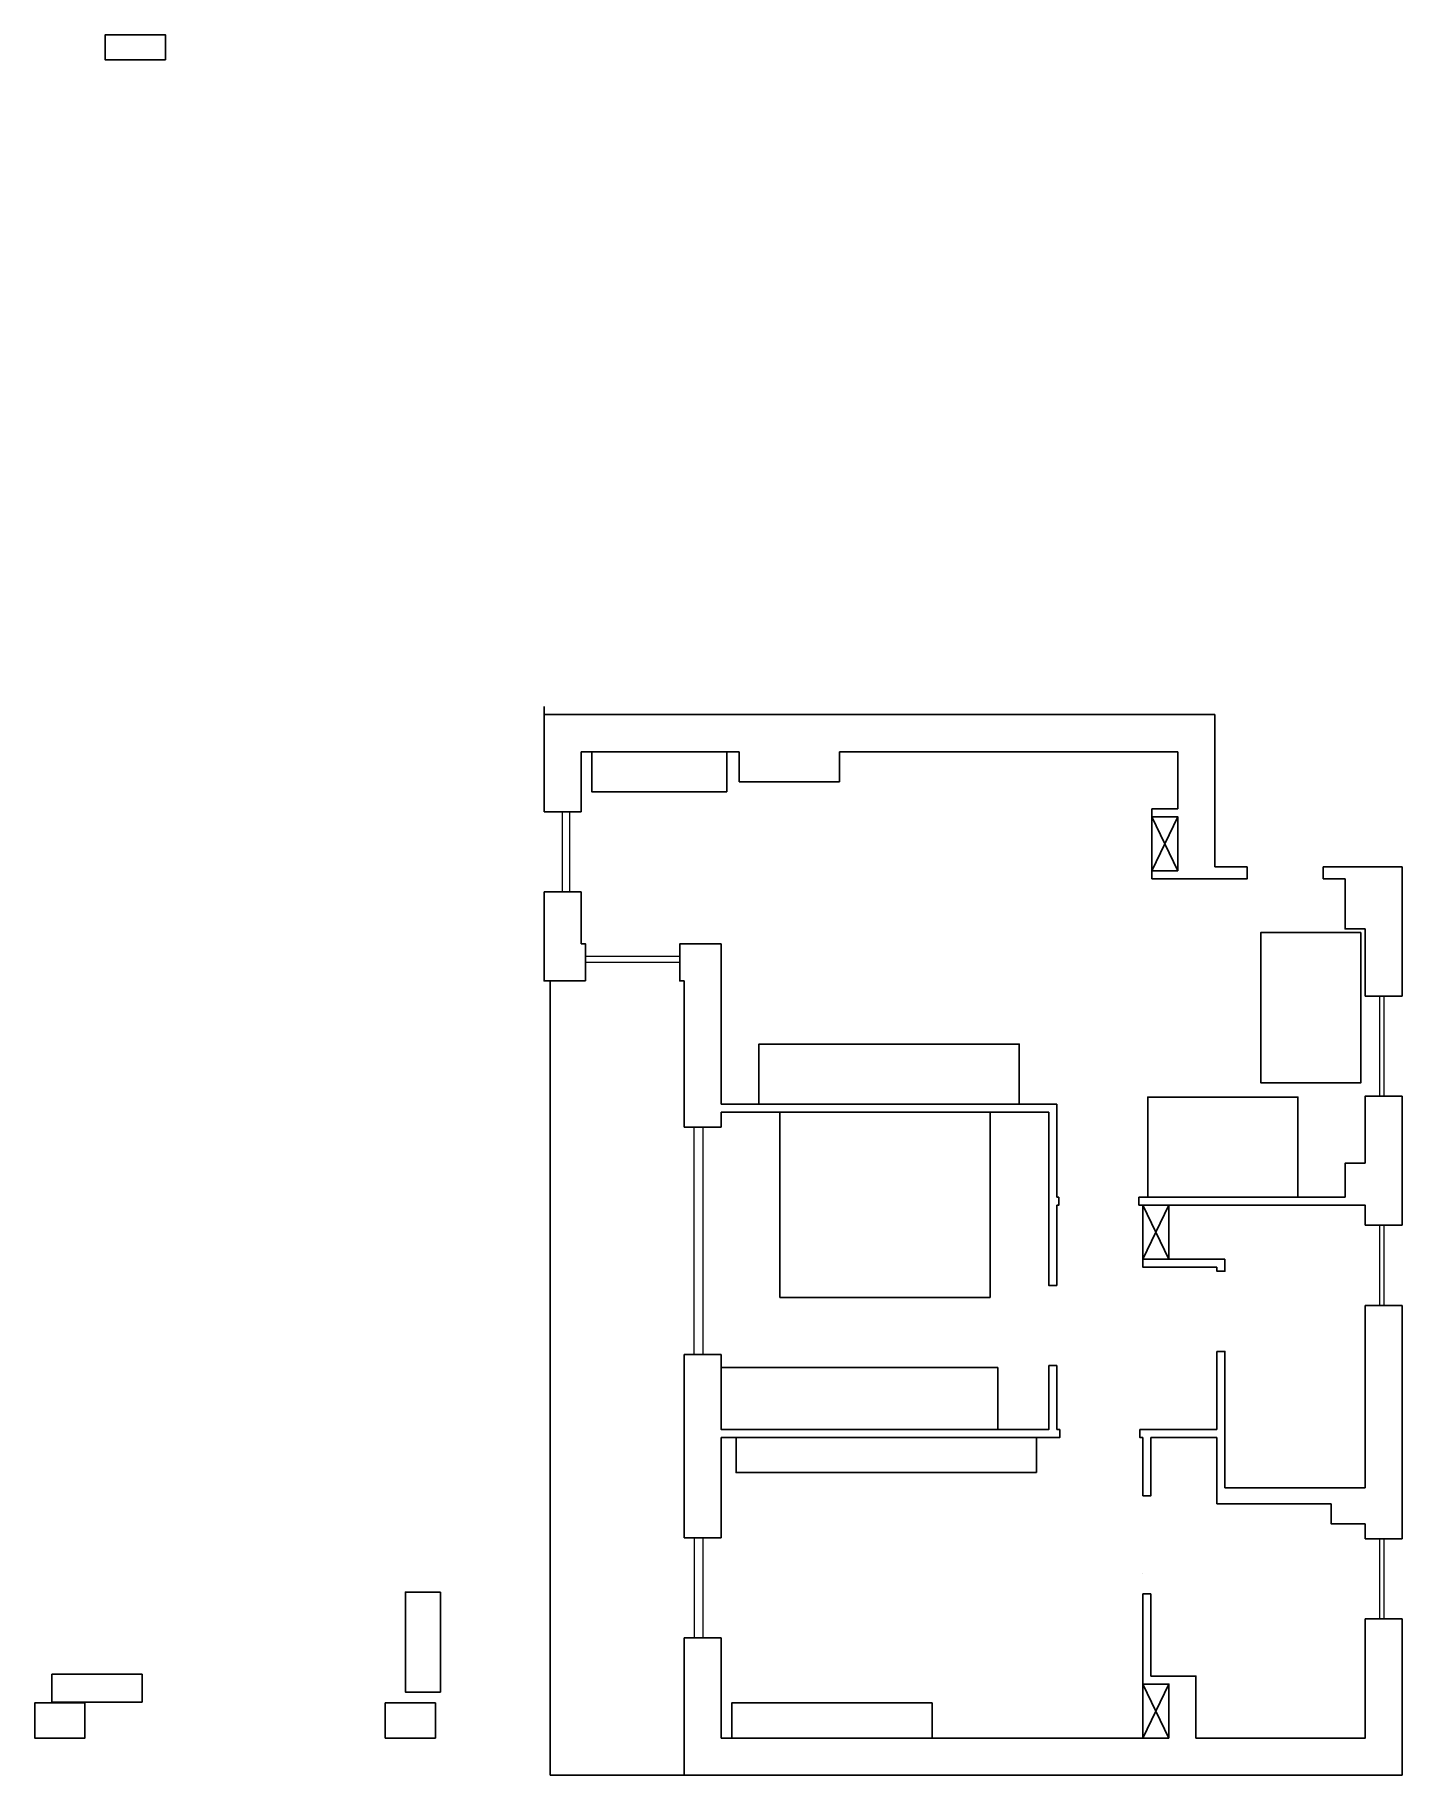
# Model space of a CAD drawing. Header units: millimetres. Extents: x 7730 to 21385, y -2567 to 14813.
import ezdxf

# ---------------------------------------------------------------- set-up
doc = ezdxf.new("R2010")
doc.units = ezdxf.units.MM
doc.layers.add('campitura vetro', color=7, linetype='Continuous', lineweight=0, true_color=0x16d0c6)
doc.layers.add('costruzione', color=2, linetype='Continuous', lineweight=30, plot=False)
doc.layers.add('infissi', color=3, linetype='Continuous', lineweight=5)
doc.layers.add('sezione', color=1, linetype='Continuous', lineweight=30)

msp = doc.modelspace()

# ---------------------------------------------------------------- linework, layer by layer
at = {"layer": 'campitura vetro'}
for points in [[(13001, 7054), (13070, 7054), (13070, 6254), (13001, 6254)], [(21200, 4214), (21161, 4214), (21161, 5214), (21200, 5214)], [(21200, 2124), (21161, 2124), (21161, 2924), (21200, 2924)], [(21200, -1006), (21161, -1006), (21161, -206), (21200, -206)]]:
    msp.add_lwpolyline(points, close=True, dxfattribs=at)
at = {"layer": 'costruzione'}
for p, q in [((7901, -1839), (7901, -1559)), ((7901, -1559), (8801, -1559)), ((8801, -1559), (8801, -1839)), ((8801, -1839), (7901, -1839))]:
    msp.add_line(p, q, dxfattribs=at)
for points in [[(9034, 14563), (8434, 14563), (8434, 14813), (9034, 14813), (9034, 14563)], [(14641, 7254), (13291, 7254), (13291, 7654), (14641, 7654), (14641, 7254)], [(19145, 6464), (18885, 7003)], [(18885, 6464), (19145, 7003)], [(20972, 5847), (20972, 4347), (19972, 4347), (19972, 5847), (20972, 5847)], [(17560, 4134), (14960, 4134), (14960, 4734), (17560, 4734), (17560, 4134)], [(20343, 3204), (18843, 3204), (18843, 4204), (20343, 4204), (20343, 3204)], [(17270, 2204), (15170, 2204), (15170, 4054), (17270, 4054), (17270, 2204)], [(18795, 2585), (19055, 3124)], [(19055, 2585), (18795, 3124)], [(17345, 884), (14585, 884), (14585, 1504), (17345, 1504), (17345, 884)], [(17733, 454), (14733, 454), (14733, 804), (17733, 804), (17733, 454)], [(11780, -738), (11780, -1738), (11430, -1738), (11430, -738), (11780, -738)], [(19055, -2196), (18795, -1657)], [(18795, -2196), (19055, -1657)], [(8230, -1846), (7730, -1846), (7730, -2196), (8230, -2196), (8230, -1846)], [(11730, -1846), (11230, -1846), (11230, -2196), (11730, -2196), (11730, -1846)], [(16690, -2196), (14690, -2196), (14690, -1846), (16690, -1846), (16690, -2196)]]:
    msp.add_lwpolyline(points, dxfattribs=at)
at = {"layer": 'infissi'}
for points in [[(14170, 5549), (13230, 5549), (13230, 5613), (14170, 5613)], [(14400, 1634), (14314, 1634), (14314, 3904), (14400, 3904)], [(14400, -1196), (14317, -1196), (14317, -196), (14400, -196)]]:
    msp.add_lwpolyline(points, close=True, dxfattribs=at)
at = {"layer": 'sezione'}
for p, q in [((19145, 7654), (15765, 7654)), ((13185, 7054), (12815, 7054)), ((20595, 6504), (20595, 6384)), ((12815, 6254), (13185, 6254)), ((17935, 3204), (17935, 4134)), ((18755, 3204), (18755, 3124)), ((17935, 2454), (17935, 3124)), ((18795, 2585), (18795, 3124)), ((19615, 2585), (19055, 2585)), ((18795, 224), (18795, 804)), ((18795, -756), (18875, -756)), ((19055, -1657), (18795, -1657))]:
    msp.add_line(p, q, dxfattribs=at)
for points in [[(12815, 7054), (12815, 8024), (12815, 8104)], [(12815, 8024), (19515, 8024)], [(19515, 6504), (19515, 8024)], [(14765, 7654), (13185, 7654)], [(13185, 7654), (13185, 7054)], [(14765, 7654), (14765, 7354), (15765, 7354), (15765, 7654)], [(19145, 7654), (19145, 7083)], [(18885, 7003), (18885, 7083), (19145, 7083)], [(18885, 6464), (18885, 6384)], [(19515, 6504), (19835, 6504), (19835, 6384), (19835, 6384)], [(20595, 6504), (21385, 6504)], [(21385, 6504), (21385, 5214)], [(18885, 6384), (19835, 6384)], [(20815, 6384), (20595, 6384)], [(20815, 6384), (20815, 6084), (20815, 5884), (21015, 5884)], [(13230, 5364), (12815, 5364), (12815, 6254)], [(13185, 6254), (13185, 5734)], [(21015, 5884), (21015, 5214)], [(21015, 5884), (21015, 5214), (21385, 5214)], [(13230, 5364), (13230, 5364), (13230, 5734), (13185, 5734)], [(14215, 5364), (14170, 5364), (14170, 5734), (14585, 5734), (14585, 5734)], [(14585, 4134), (14585, 4134), (14585, 5734)], [(12877, 5364), (12877, -2567)], [(14215, 5364), (14170, 5364)], [(14215, 3904), (14215, 5364)], [(21015, 3544), (21015, 4214), (21385, 4214)], [(21015, 4214), (21015, 3544)], [(21385, 4214), (21385, 2924)], [(14585, 4134), (17935, 4134)], [(14585, 4054), (17855, 4054), (17855, 2454)], [(14585, 3904), (14585, 4054), (14585, 4054)], [(14215, 3904), (14585, 3904)], [(20815, 3204), (20815, 3544), (21015, 3544)], [(17935, 3204), (17955, 3204), (17955, 3124), (17935, 3124)], [(20815, 3204), (19615, 3204), (18755, 3204)], [(21015, 3124), (21015, 3124), (18755, 3124)], [(19055, 2585), (19055, 3124)], [(21015, 3124), (21015, 2924)], [(21385, 2924), (21015, 2924)], [(17855, 2454), (17855, 2324), (17935, 2324), (17935, 2454)], [(19535, 2505), (18795, 2505), (18795, 2585), (19055, 2585)], [(18795, 2585), (18795, 2505)], [(19535, 2505), (19535, 2465), (19615, 2465), (19615, 2585)], [(21015, 2124), (21015, 304)], [(21385, 2124), (21015, 2124)], [(21385, 2124), (21385, -206)], [(14215, -196), (14215, 1634)], [(14215, 1634), (14585, 1634)], [(14585, 884), (14585, 1634)], [(19535, 1665), (19535, 884)], [(19615, 1665), (19615, 1665), (19535, 1665)], [(19615, 1665), (19615, 304)], [(14585, 884), (17855, 884), (17855, 1524)], [(17855, 1524), (17935, 1524)], [(17935, 1524), (17935, 884)], [(17935, 884), (17965, 884), (17965, 804), (17935, 804)], [(18765, 884), (18765, 884), (19535, 884)], [(18765, 884), (18765, 804), (18795, 804)], [(14585, 804), (14585, 804), (17935, 804)], [(14585, -196), (14585, 804)], [(18875, 804), (19535, 804), (19535, 804)], [(18875, 224), (18875, 804)], [(19535, 804), (19535, 144)], [(18795, 224), (18795, 224), (18875, 224), (18875, 224)], [(19615, 304), (19615, 304), (21015, 304)], [(19535, 144), (20675, 144)], [(21015, -56), (20675, -56), (20675, 144)], [(21015, -56), (21015, -206)], [(14215, -196), (14585, -196)], [(21385, -206), (21015, -206)], [(18795, -756), (18795, -1657)], [(18875, -1577), (18875, -756)], [(21015, -1006), (21015, -2196), (21015, -2196)], [(21385, -1006), (21015, -1006)], [(21385, -1006), (21385, -2566)], [(14215, -2566), (14215, -1196)], [(14215, -1196), (14585, -1196)], [(14585, -2196), (14585, -1196)], [(19325, -1577), (18875, -1577)], [(19325, -1577), (19325, -1577), (19325, -2196)], [(18795, -2196), (14585, -2196)], [(21015, -2196), (19325, -2196)], [(12877, -2567), (12877, -2567), (14215, -2566)], [(21385, -2566), (14215, -2566)]]:
    msp.add_lwpolyline(points, dxfattribs=at)
for points in [[(19145, 6464), (18885, 6464), (18885, 7003), (19145, 7003)], [(17935, 1654)], [(18795, -557), (18795, -557)], [(19055, -2196), (18795, -2196), (18795, -1657), (19055, -1657)]]:
    msp.add_lwpolyline(points, close=True, dxfattribs=at)

doc.saveas('drawing.dxf')
